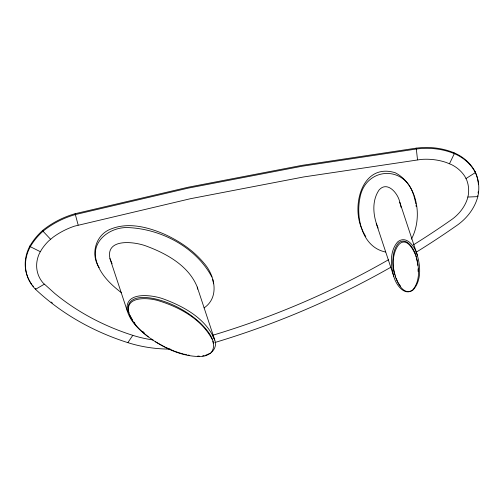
<?xml version="1.0" encoding="UTF-8"?>
<svg xmlns="http://www.w3.org/2000/svg" width="504" height="504" viewBox="0 0 504 504"><rect width="100%" height="100%" fill="white"/><g stroke="black" fill="none" stroke-linecap="round" stroke-linejoin="round"><path stroke-width="0.76" d="M413.456 244.837A716.341 609.468 -18.3 0 0 450.072 220.676L452.365 219.07A42.607 36.25 -18.3 0 0 467.277 199.174L468.304 195.042A39.01 33.188 -18.3 0 0 466.811 180.306L465.047 176.74A41 34.883 -18.3 0 0 451.622 164.682L446.279 162.49A59.327 50.476 -18.3 0 0 421.268 159.415L303.748 176.936L190.468 198.708L74.466 226.157A68.254 58.067 -18.3 0 0 53.392 237L48.674 240.925A53.122 45.196 -18.3 0 0 41.618 249.512L39.407 253.405A35.941 30.58 -18.3 0 0 37.586 272.714L38.165 274.548A35.941 30.58 -18.3 0 0 43.029 282.889L54.905 293.586A261.96 222.881 -18.3 0 0 132.81 335.343A123.385 104.977 -18.3 0 0 153.115 339.961M449.505 163.706L454.318 153.644L454.035 152.794A70.125 59.661 -18.3 0 0 416.222 148.151L301.909 165.369L188.131 187.236L75.134 213.709A79.052 67.259 -18.3 0 0 42.714 230.378A63.92 54.382 -18.3 0 0 30.007 245.832A46.746 39.772 -18.3 0 0 26.429 273.351L27.184 275.738A46.746 39.772 -18.3 0 0 31.922 284.584M411.409 239.123C422.831 217.886 417.854 184.64 395.331 172.784C362.124 162.364 351.074 205.859 362.017 229.162M30.007 245.832L30.284 246.677A46.746 39.772 -18.3 0 0 26.706 274.195L27.462 276.583A46.746 39.772 -18.3 0 0 35.532 289.315A272.758 232.067 -18.3 0 0 127.846 342.644L132.81 335.343M211.352 352.472C218.364 342.323 207.553 330.277 200.586 323.221C187.564 311.214 171.379 302.488 154.06 298.639C145.454 296.938 130.12 295.394 127.991 306.898C128.375 319.75 138.953 329.314 148.264 336.836M204.07 307.9C219.801 297.36 214.849 275.165 203.855 263.05C193.252 250.268 179.09 240.849 164.052 234.051C147.678 227.065 128.482 222.081 111.22 228.892C95.665 234.417 90.14 254.262 99.168 267.63M466.055 178.511L475.392 172.57L475.114 171.719A51.805 44.075 -18.3 0 0 454.035 152.794M44.264 284.224L35.532 289.315L35.248 288.464M210.691 353.071L205.708 355.226M202.633 355.824L204.17 355.528M467.92 197.039L477.824 196.623A49.808 42.374 -18.3 0 0 475.392 172.57A51.805 44.075 -18.3 0 0 454.318 153.644A70.125 59.661 -18.3 0 0 416.506 148.995L302.192 166.213L188.408 188.087L75.417 214.553A79.052 67.259 -18.3 0 0 42.998 231.223A63.92 54.382 -18.3 0 0 30.284 246.677L40.276 251.672M197.719 356.07L199.212 356.095M385.598 252.013C362.37 247.401 355.774 218.352 359.887 198.141C365.079 167.448 404.057 164.468 413.337 194.254M187.973 355.043L189.378 355.282M183.607 354.06L186.537 354.753M178.347 352.542L182.87 353.89M174.403 351.137L177.692 352.309M173.748 350.904L165.161 347.136M164.506 346.828L155.553 341.832M151.307 339.06C165.432 348.648 181.868 356.347 199.231 356.504C208.051 357.26 218.314 349.694 214.786 340.099L197.253 287.085C188.836 265.898 166.755 253.669 146.38 246.109C134.908 241.7 105.519 237.749 109.941 258.558L127.474 311.567C131.5 323.839 142.078 332.476 152.239 339.721M121.527 292.78C109.689 283.752 97.719 272.078 95.464 256.668C93.322 238.991 111.661 227.027 127.676 227.569C161.015 228.822 195.836 247.073 211.869 276.973M143.035 331.67L144.169 332.69M50.52 239.192L42.998 231.223L42.714 230.378M134.083 322.188L134.996 323.417M399.666 284.974L400.478 286.077M132.709 320.349L129.446 314.464M398.11 282.549L399.256 284.42M365.784 236.666L363.302 232.155M397.757 281.856L396.081 278.239M212.285 339.539C201.669 319.322 179.897 307.295 158.747 300.806C148.8 297.625 124.582 295.571 128.885 312.889M112.102 263.825L109.941 258.558M415.378 254.476C401.341 223.549 388.08 257.947 394.89 274.504M378.101 228.066C373.08 216.248 371.461 201.058 379.084 189.983C387.437 180.476 398.191 193.668 399.779 202.211L417.312 255.226C420.494 266.389 421.552 280.533 413.274 289.781C404.321 296.869 395.653 284.193 393.763 276.318L376.23 223.31M362.275 229.761L363.044 231.556M417.312 255.226C415.428 247.351 406.753 234.675 397.807 241.762C389.523 251.011 390.581 265.154 393.763 276.318M416.228 256.864C414.49 249.953 407.497 236.565 398.84 242.663C390.827 251.981 392.219 266.03 395.615 277.005M395.231 275.852C396.976 282.763 403.969 296.15 412.619 290.052C420.638 280.734 419.246 266.679 415.844 255.711M214.786 340.099C206.369 318.912 184.288 306.684 163.907 299.124C152.441 294.714 123.052 290.758 127.474 311.567M477.54 195.779L477.824 196.623A53.405 45.442 -18.3 0 1 455.559 226.334A726.881 618.439 -18.3 0 1 415.863 252.409M416.222 148.151L417.52 159.793M75.134 213.709L78.151 225.017M413.803 195.439L415.479 201.902M399.779 202.211L401.134 207.434M212.99 335.96L213.602 338.146M416.575 258.212L417.394 262.13M212.713 279.329L213.57 283.821M212.846 341.114L213.324 343.646M197.253 287.085L197.644 289.12M415.592 202.57L415.819 203.899M416.046 205.235L416.203 206.577M417.614 263.46L417.848 265.469M418.081 268.815L418.087 271.461M475.114 171.719A49.808 42.374 -18.3 0 1 478.397 184.105M478.258 191.652A49.808 42.374 -18.3 0 1 478.069 193.026M52.334 302.986A272.758 232.067 -18.3 0 1 51.137 302.066M33.51 286.581A46.746 39.772 -18.3 0 1 32.697 285.598M170.27 349.102A134.19 114.169 -18.3 0 1 127.846 342.644M390.978 267.164A726.881 618.439 -18.3 0 1 214.824 342.525M388.559 259.711A716.341 609.468 -18.3 0 1 212.789 335.242"/></g></svg>
